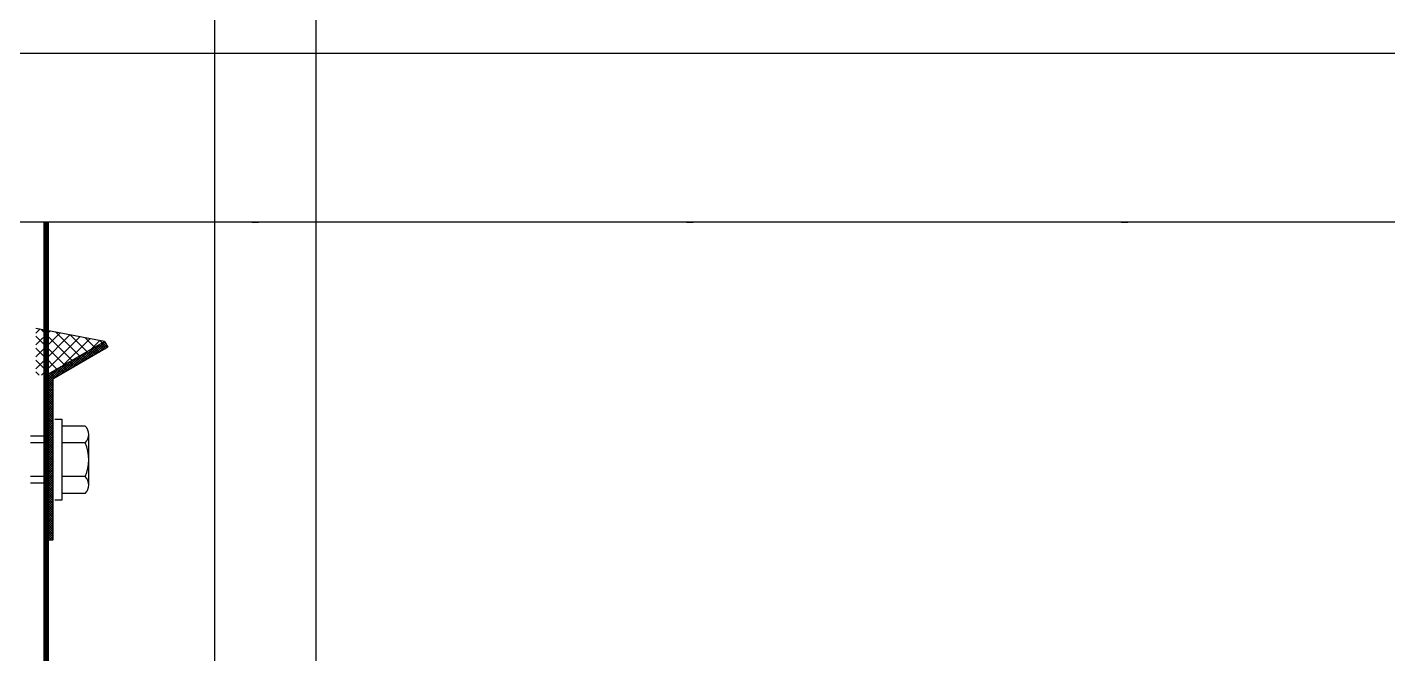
# Model space of a CAD drawing. Header units: inches. Extents: x 21 to 32698, y 13 to 3712.
# Drawn here: x 12161.43 to 12181.62, y 2575.68 to 2584.98 of the extents above; entities that cross this region are included whole.
import ezdxf

# ---------------------------------------------------------------- set-up
doc = ezdxf.new("R2010")
doc.units = ezdxf.units.IN
doc.header["$MEASUREMENT"] = 0
doc.set_wipeout_variables(frame=1)
for name, pattern in [('DOT', [6.35, 0, -6.35]), ('HIDDEN', [9.525, 6.35, -3.175]), ('IMPORT-HIDDEN2', [47.625, 31.75, -15.875])]:
    doc.linetypes.add(name, pattern=pattern)
for name, color, linetype, lineweight in [('Z_MİM_-KM-BEAM-RAY', 8, 'DOT', 25), ('Z_MİM_-KM-GLAZ', 8, 'Continuous', 25), ('Z_MİM_-KM-RAY-1', 8, 'IMPORT-HIDDEN2', 25), ('Z_MİM_-KM-WALL', 8, 'Continuous', 25), ('Z_MİM_-KM-WALL-IZO-TERMAL', 8, 'Continuous', 25), ('Z_MİM_-KM-WALL-PL', 8, 'Continuous', 25), ('Z_MİM_-KM-WALL-PLASTER', 8, 'Continuous', 25), ('Z_MİM_Aksesuar', 8, 'Continuous', 25), ('Z_MİM_AUDIT_D_040619093244-1', 8, 'Continuous', 25), ('Z_MİM_MYM_MEMBRAN_', 8, 'HIDDEN', 25), ('Z_MİM_PROFIL', 8, 'Continuous', 25)]:
    doc.layers.add(name, color=color, linetype=linetype, lineweight=lineweight)
doc.layers.add('Z_MİM_-KM-WALL-TERMAL-PATTERN', color=8, linetype='BATTING', lineweight=25, plot=False)
doc.linetypes.add('BATTING', pattern='A,0.00254,-2.54,[134,ltypeshp.shx,S=2.54,R=0,X=-2.54,Y=0],-5.08,[134,ltypeshp.shx,S=2.54,R=180,X=2.54,Y=0],-2.54', length=10.16254)

# ---------------------------------------------------------------- blocks, each defined once
blk = doc.blocks.new('*U77')
blk.add_wipeout([(160, -25), (160, 16.5), (0, 16.5), (0, -25)])
at = {"layer": 'Z_MİM_Aksesuar'}
h = blk.add_hatch(dxfattribs=at)
h.set_pattern_fill('ANSI37', color=256, angle=180, style=0)
h.set_pattern_definition([(135, (336.59067, -0.34935), (0.088388348, 0.088388348), []), (45, (336.59067, -0.34935), (0.088388348, -0.088388348), [])])
h.paths.add_polyline_path([(0.866, -1.77), (0, -2.27), (-0.152, -2.27), (-0.152, -1.578)])
at = {"layer": 'Z_MİM_PROFIL'}
h = blk.add_hatch(dxfattribs=at)
h.set_pattern_fill('ANSI37', color=256, scale=0.2, style=0)
h.set_pattern_definition([(315, (2686.23092, 9681.967574), (-0.01767766953, -0.01767766953), []), (225, (2686.23092, 9681.967574), (-0.01767766953, 0.01767766953), [])])
h.paths.add_polyline_path([(0, -2.27), (0.866, -1.77), (0.916, -1.856), (0.1, -2.328), (0.1, -4.719), (0, -4.719)])
at = {"layer": 'Z_MİM_-KM-RAY-1', "ltscale": 0.15}
blk.add_line((160, 0), (0, 0), dxfattribs=at)
at = {"layer": 'Z_MİM_-KM-WALL'}
blk.add_lwpolyline([(0, 0), (0, -20)], dxfattribs=at)
at = {"layer": 'Z_MİM_-KM-WALL-IZO-TERMAL', "ltscale": 1.5}
blk.add_lwpolyline([(1, 12.5), (4, 12.5), (4, -7.5)], dxfattribs=at)
at = {"layer": 'Z_MİM_-KM-WALL-PLASTER', "ltscale": 1.5}
blk.add_lwpolyline([(0.503, 15), (4.003, 15), (4.003, -8.634)], dxfattribs=at)
at = {"layer": 'Z_MİM_-KM-WALL-TERMAL-PATTERN', "ltscale": 0.16}
blk.add_lwpolyline([(1, 10), (2.5, 10), (2.5, -7.297)], dxfattribs=at)
at = {"layer": 'Z_MİM_Aksesuar'}
blk.add_line((0.866, -1.77), (-0.152, -1.578), dxfattribs=at)
at = {"layer": 'Z_MİM_AUDIT_D_040619093244-1'}
for p, q in [((0.581, -3.025), (0.231, -3.025)), ((0.631, -3.9), (0.631, -3.15)), ((0.581, -3.275), (0.231, -3.275)), ((0.581, -3.775), (0.231, -3.775)), ((0.581, -4.025), (0.231, -4.025))]:
    blk.add_line(p, q, dxfattribs=at)
blk.add_lwpolyline([(0, -2.27), (0.866, -1.77), (0.916, -1.856), (0.1, -2.328), (0.1, -4.719), (0, -4.719)], close=True, dxfattribs=at)
for points in [[(0.131, -2.925), (0.231, -2.925), (0.231, -4.125), (0.131, -4.125)], [(-0.081, -3.175), (-0.231, -3.175)], [(-0.044, -3.175), (-0.194, -3.175)], [(-0.015, -3.175), (-0.165, -3.175)], [(-0.081, -3.275), (-0.231, -3.275)], [(-0.044, -3.275), (-0.194, -3.275)], [(-0.015, -3.275), (-0.165, -3.275)], [(-0.081, -3.775), (-0.231, -3.775)], [(-0.044, -3.775), (-0.194, -3.775)], [(-0.015, -3.775), (-0.165, -3.775)], [(-0.081, -3.875), (-0.231, -3.875)], [(-0.044, -3.875), (-0.194, -3.875)], [(-0.015, -3.875), (-0.165, -3.875)]]:
    blk.add_lwpolyline(points, dxfattribs=at)
for centre, radius, start, end in [((0.45, -3.15), 0.181, 316.3972, 43.6028), ((-0.019, -3.525), 0.65, 337.3801, 22.6199), ((0.45, -3.9), 0.181, 316.3972, 43.6028)]:
    blk.add_arc(centre, radius, start, end, dxfattribs=at)
at = {"layer": 'Z_MİM_MYM_MEMBRAN_', "ltscale": 20, "const_width": 0.08}
blk.add_lwpolyline([(4.077, -12.35), (4.058, -7.297), (4.058, -7.297), (0, -7.297), (0, 0), (0, 0)], dxfattribs=at)
blk = doc.blocks.new('-KM_Kiriş İzi-1K')
at = {"layer": 'Z_MİM_-KM-BEAM-RAY'}
blk.add_line((2774.999, 1600.001), (3475.001, 1600.001), dxfattribs=at)

msp = doc.modelspace()

# ---------------------------------------------------------------- block references
at = {"layer": 'Z_MİM_-KM-GLAZ', "ltscale": 1.5}
msp.add_blockref('*U77', (12161.713, 2582.083), dxfattribs=at)

# ---------------------------------------------------------------- next in the draw order: linework, layer by layer
at = {"layer": 'Z_MİM_-KM-WALL-PL'}
msp.add_lwpolyline([(11341.714, 1162.159), (11341.714, 982.083), (12831.715, 982.083), (12831.715, 2582.084), (9041.715, 2582.084), (9041.715, 1637.083), (9331.714, 1637.083), (9331.714, 982.083), (10641.714, 982.083), (10641.714, 1161.832)], dxfattribs=at)
at = {"layer": 'Z_MİM_-KM-WALL-PLASTER'}
msp.add_lwpolyline([(11339.214, 1162.159), (11339.214, 979.583), (12834.215, 979.583), (12834.215, 2584.584), (9039.215, 2584.584), (9039.215, 1634.583), (9329.214, 1634.583), (9329.214, 979.583), (10644.214, 979.583), (10644.214, 1161.832)], dxfattribs=at)

# ---------------------------------------------------------------- next in the draw order: block references
at = {"layer": 'Z_MİM_-KM-BEAM-RAY'}
msp.add_blockref('-KM_Kiriş İzi-1K', (9331.714, 982.083), dxfattribs=at)

doc.saveas('drawing.dxf')
